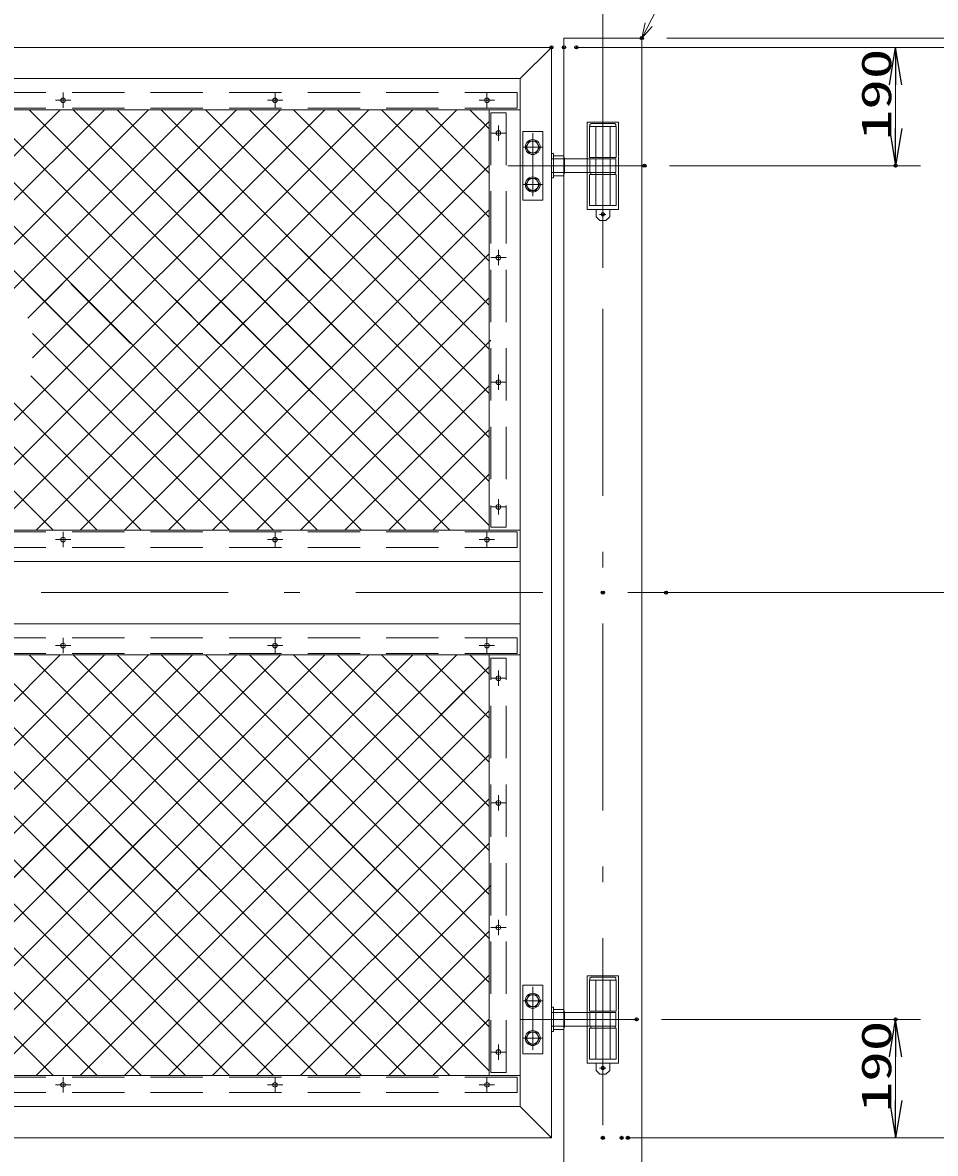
# Model space of a CAD drawing. Units: millimetres, scale not verified. Extents: x -4200 to 4200, y -2970 to 2970.
# Drawn here: x -144 to 1321, y -1183 to 632 of the extents above; entities that cross this region are included whole.
import ezdxf
from ezdxf.enums import TextEntityAlignment as Align

# ---------------------------------------------------------------- set-up
doc = ezdxf.new("R2010")
doc.units = ezdxf.units.MM
doc.header["$LTSCALE"] = 10
doc.header["$PDMODE"] = 32
doc.header["$PDSIZE"] = 5
doc.linetypes.add('USER1', pattern=[50.5, 30, -9, 2.5, -9])
doc.linetypes.add('USER2', pattern=[12.6, 8.4, -4.2])
for name, color, linetype, lineweight in [('0-0_1', 7, 'Continuous', 9), ('0-1_2', 4, 'Continuous', 18), ('0-2_0', 7, 'Continuous', 25), ('0-4_8', 6, 'Continuous', 9), ('0-5_24', 7, 'USER1', 9), ('0-6_2網', 2, 'Continuous', 25)]:
    doc.layers.add(name, color=color, linetype=linetype, lineweight=lineweight)
doc.layers.add('0-3_Defpoints', color=7, linetype='Continuous')
doc.styles.add('ＭＳ ゴシック', font='')
doc.styles.get('ＭＳ ゴシック').set_extended_font_data('MS Gothic')

# ---------------------------------------------------------------- blocks, each defined once
blk = doc.blocks.new('_OPEN')
at = {"layer": '0-2_0'}
blk.add_line((-10, 1.667), (0, 0), dxfattribs=at)
blk.add_lwpolyline([(-10, -1.667), (0, 0), (-10, 0)], dxfattribs=at)

msp = doc.modelspace()

# ---------------------------------------------------------------- linework, layer by layer
at = {"layer": '0-0_1', "linetype": 'USER1'}
for p, q in [((787.42, 677.13), (787.42, -1732.81)), ((-78.58, 494.57), (-78.58, 519.18)), ((261.42, 494.57), (261.42, 519.18)), ((601.42, 494.57), (601.42, 519.18)), ((-66.28, 506.88), (-90.89, 506.88)), ((273.72, 506.88), (249.11, 506.88)), ((613.72, 506.88), (589.11, 506.88)), ((632.22, 454.38), (607.61, 454.38)), ((619.92, 442.07), (619.92, 466.68)), ((634.71, 401.88), (854.2, 401.88)), ((638.88, 401.88), (826.18, 401.88)), ((787.42, 238.02), (787.42, 401.88)), ((632.22, 254.38), (607.61, 254.38)), ((619.92, 242.07), (619.92, 266.68)), ((619.92, 42.07), (619.92, 66.68)), ((632.22, 54.38), (607.61, 54.38)), ((619.92, -133.32), (619.92, -157.93)), ((632.22, -145.62), (607.61, -145.62)), ((-66.28, -198.12), (-90.89, -198.12)), ((-78.58, -185.82), (-78.58, -210.43)), ((273.72, -198.12), (249.11, -198.12)), ((261.42, -185.82), (261.42, -210.43)), ((613.72, -198.12), (589.11, -198.12)), ((601.42, -185.82), (601.42, -210.43)), ((-3143.72, -283.12), (716.2, -283.12)), ((-78.58, -380.43), (-78.58, -355.82)), ((261.42, -380.43), (261.42, -355.82)), ((601.42, -380.43), (601.42, -355.82)), ((-66.28, -368.12), (-90.89, -368.12)), ((273.72, -368.12), (249.11, -368.12)), ((613.72, -368.12), (589.11, -368.12)), ((619.92, -432.93), (619.92, -408.32)), ((632.22, -420.62), (607.61, -420.62)), ((619.92, -632.93), (619.92, -608.32)), ((632.22, -620.62), (607.61, -620.62)), ((619.92, -832.93), (619.92, -808.32)), ((632.22, -820.62), (607.61, -820.62)), ((787.42, -1131.98), (787.42, -968.12)), ((619.92, -1008.32), (619.92, -1032.93)), ((632.22, -1020.62), (607.61, -1020.62)), ((-78.58, -1060.82), (-78.58, -1085.43)), ((261.42, -1060.82), (261.42, -1085.43)), ((601.42, -1060.82), (601.42, -1085.43)), ((-66.28, -1073.12), (-90.89, -1073.12)), ((273.72, -1073.12), (249.11, -1073.12)), ((613.72, -1073.12), (589.11, -1073.12))]:
    msp.add_line(p, q, dxfattribs=at)
at = {"layer": '0-0_1'}
for p, q in [((849.92, 606.88), (855.24, 631.3)), ((849.92, 606.88), (866.74, 625.37)), ((724.92, 606.88), (849.92, 606.88)), ((724.92, 606.88), (724.92, -1708.12)), ((849.92, 606.88), (849.92, -1708.12)), ((-1202.08, 591.88), (704.92, 591.88)), ((654.92, 541.88), (704.92, 591.88)), ((704.92, 591.88), (704.92, -1158.12)), ((-1152.08, 541.88), (654.92, 541.88)), ((654.92, 541.88), (654.92, -1108.12)), ((849.92, 508.15), (849.92, 288.47)), ((-1152.08, 491.88), (654.92, 491.88)), ((604.92, 491.88), (604.92, -183.12)), ((787.42, 505.65), (787.42, 285.97)), ((787.42, 505.65), (787.42, 285.97)), ((654.92, 401.88), (654.92, 288.47)), ((841.65, 401.88), (660.52, 401.88)), ((704.92, 366.88), (704.92, 288.47)), ((654.92, -183.12), (-1152.08, -183.12)), ((654.92, -233.12), (-1152.08, -233.12)), ((654.92, -333.12), (-934.11, -333.12)), ((654.92, -383.12), (-1152.08, -383.12)), ((604.92, -383.12), (604.92, -1058.12)), ((654.92, -661.85), (654.92, -768.12)), ((849.92, -861.85), (849.92, -1081.53)), ((841.65, -968.12), (660.52, -968.12)), ((654.92, -1058.12), (-1152.08, -1058.12)), ((654.92, -1108.12), (-1152.08, -1108.12)), ((654.92, -1108.12), (704.92, -1158.12)), ((704.92, -1158.12), (-1202.08, -1158.12))]:
    msp.add_line(p, q, dxfattribs=at)
at = {"layer": '0-0_1', "linetype": 'USER2'}
for p, q in [((649.87, 519.38), (-1147.08, 519.38)), ((649.87, 519.38), (649.87, 494.38)), ((649.87, 494.38), (-1147.08, 494.38)), ((607.42, 486.88), (607.42, -178.12)), ((632.42, 486.88), (607.42, 486.88)), ((632.42, 486.88), (632.42, -178.12)), ((841.65, 401.88), (660.52, 401.88)), ((632.42, -178.12), (607.42, -178.12)), ((649.87, -185.62), (-1147.08, -185.62)), ((649.87, -210.62), (649.87, -185.62)), ((649.87, -210.62), (-1147.08, -210.62)), ((649.87, -355.62), (-1147.08, -355.62)), ((649.87, -355.62), (649.87, -380.62)), ((649.87, -380.62), (-1147.08, -380.62)), ((607.42, -1053.12), (607.42, -388.12)), ((632.42, -388.12), (607.42, -388.12)), ((632.42, -1053.12), (632.42, -388.12)), ((841.65, -968.12), (660.52, -968.12)), ((649.87, -1060.62), (-1147.08, -1060.62)), ((632.42, -1053.12), (607.42, -1053.12)), ((649.87, -1085.62), (649.87, -1060.62)), ((649.87, -1085.62), (-1147.08, -1085.62))]:
    msp.add_line(p, q, dxfattribs=at)
at = {"layer": '0-0_1'}
msp.add_lwpolyline([(849.92, 606.88), (962.58, 825.17), (1007.58, 825.17)], dxfattribs=at)
for centre in [(-78.58, 506.88), (261.42, 506.88), (601.42, 506.88), (619.92, 454.38), (619.92, 254.38), (619.92, 54.38), (619.92, -145.62), (-78.58, -198.12), (261.42, -198.12), (601.42, -198.12), (-78.58, -368.12), (261.42, -368.12), (601.42, -368.12), (619.92, -420.62), (619.92, -620.62), (619.92, -820.62), (619.92, -1020.62), (-78.58, -1073.12), (261.42, -1073.12), (601.42, -1073.12)]:
    msp.add_circle(centre, 3.75, dxfattribs=at)
at = {"layer": '0-1_2'}
for p, q in [((889.92, 606.88), (1757.42, 606.88)), ((889.92, 606.88), (1652.42, 606.88)), ((744.92, 591.88), (1442.42, 591.88)), ((744.92, 591.88), (1652.42, 591.88)), ((764.92, 591.88), (1547.42, 591.88)), ((784.92, 591.88), (1652.42, 591.88)), ((784.92, 591.88), (1297.05, 591.88)), ((1257.05, 531.88), (1257.05, 461.88)), ((894.2, 401.88), (1297.05, 401.88)), ((827.42, -283.12), (1442.42, -283.12)), ((928.84, -283.12), (1442.42, -283.12)), ((881.65, -968.12), (1297.05, -968.12)), ((1257.05, -1098.12), (1257.05, -1028.12)), ((827.42, -1158.12), (1442.42, -1158.12)), ((857.42, -1158.12), (1547.42, -1158.12)), ((857.42, -1158.12), (1547.42, -1158.12)), ((867.42, -1158.12), (1297.05, -1158.12))]:
    msp.add_line(p, q, dxfattribs=at)
at = {"layer": '0-3_Defpoints'}
for p in [(849.92, 606.88), (849.92, 606.88), (704.92, 591.88), (704.92, 591.88), (704.92, 591.88), (724.92, 591.88), (744.92, 591.88), (854.2, 401.88), (1257.05, 401.88), (787.42, -283.12), (888.84, -283.12), (841.65, -968.12), (1257.05, -968.12), (787.42, -1158.12), (817.42, -1158.12), (827.42, -1158.12)]:
    msp.add_point(p, dxfattribs=at)
at = {"layer": '0-4_8', "linetype": 'USER2'}
for p, q in [((762.42, 471.88), (762.42, 401.88)), ((766.42, 464.88), (766.42, 467.88)), ((775.92, 464.88), (775.92, 414.88)), ((798.92, 414.88), (798.92, 464.88)), ((808.42, 464.88), (808.42, 467.88)), ((808.77, 464.88), (808.77, 414.88)), ((724.92, 412.88), (808.42, 412.88)), ((762.42, 412.88), (762.42, 400.88)), ((762.42, 390.88), (762.42, 402.88)), ((762.42, 331.88), (762.42, 401.88)), ((766.07, 414.88), (808.77, 414.88)), ((766.63, 412.88), (766.63, 400.88)), ((766.63, 390.88), (766.63, 402.88)), ((775.92, 412.88), (775.92, 387.88)), ((798.92, 387.88), (798.92, 412.88)), ((808.42, 400.88), (808.42, 412.88)), ((808.42, 402.88), (808.42, 390.88)), ((812.42, 399.88), (812.42, 415.88)), ((812.42, 401.88), (812.42, 385.88)), ((724.92, 390.88), (808.42, 390.88)), ((766.07, 387.88), (808.77, 387.88)), ((767.92, 390.88), (767.92, 387.88)), ((767.92, 390.88), (806.92, 390.88)), ((775.92, 337.88), (775.92, 387.88)), ((798.92, 387.88), (798.92, 337.88)), ((806.92, 390.88), (806.92, 387.88)), ((808.77, 337.88), (808.77, 387.88)), ((776.42, 330.88), (776.42, 319.88)), ((798.42, 330.88), (798.42, 319.88)), ((762.42, -898.12), (762.42, -968.12)), ((766.42, -905.12), (766.42, -902.12)), ((775.92, -905.12), (775.92, -955.12)), ((798.92, -955.12), (798.92, -905.12)), ((808.42, -905.12), (808.42, -902.12)), ((808.77, -905.12), (808.77, -955.12)), ((724.92, -957.12), (808.42, -957.12)), ((762.42, -957.12), (762.42, -969.12)), ((766.07, -955.12), (808.77, -955.12)), ((766.63, -957.12), (766.63, -969.12)), ((775.92, -957.12), (775.92, -982.12)), ((798.92, -982.12), (798.92, -957.12)), ((808.42, -969.12), (808.42, -957.12)), ((812.42, -970.12), (812.42, -954.12)), ((724.92, -979.12), (808.42, -979.12)), ((762.42, -979.12), (762.42, -967.12)), ((762.42, -1038.12), (762.42, -968.12)), ((766.63, -979.12), (766.63, -967.12)), ((767.92, -979.12), (767.92, -982.12)), ((767.92, -979.12), (806.92, -979.12)), ((806.92, -979.12), (806.92, -982.12)), ((808.42, -967.12), (808.42, -979.12)), ((812.42, -968.12), (812.42, -984.12)), ((766.07, -982.12), (808.77, -982.12)), ((775.92, -1032.12), (775.92, -982.12)), ((798.92, -982.12), (798.92, -1032.12)), ((808.77, -1032.12), (808.77, -982.12)), ((776.42, -1039.12), (776.42, -1050.12)), ((798.42, -1039.12), (798.42, -1050.12))]:
    msp.add_line(p, q, dxfattribs=at)
at = {"layer": '0-4_8', "linetype": 'USER1'}
for p, q in [((787.42, 475.42), (787.42, 324.57)), ((674.92, 352.89), (674.92, 454.16)), ((658.92, 431.88), (690.92, 431.88)), ((634.71, 401.88), (854.2, 401.88)), ((634.71, 401.88), (854.2, 401.88)), ((658.92, 371.88), (690.92, 371.88)), ((787.42, -894.58), (787.42, -1045.43)), ((674.92, -1017.11), (674.92, -915.84)), ((658.92, -938.12), (690.92, -938.12)), ((658.92, -998.12), (690.92, -998.12))]:
    msp.add_line(p, q, dxfattribs=at)
at = {"layer": '0-4_8'}
for p, q in [((658.92, 456.88), (658.92, 346.88)), ((658.92, 456.88), (690.92, 456.88)), ((690.92, 456.88), (690.92, 346.88)), ((704.92, 456.88), (704.92, 346.88)), ((663.97, 431.88), (669.41, 441.38)), ((674.92, 441.38), (669.41, 441.38)), ((674.92, 441.38), (680.42, 441.38)), ((685.87, 431.88), (680.42, 441.38)), ((663.97, 431.88), (669.41, 422.38)), ((674.92, 422.38), (669.41, 422.38)), ((674.92, 422.38), (680.42, 422.38)), ((685.87, 431.88), (680.42, 422.38)), ((704.92, 421.38), (708.12, 421.38)), ((708.12, 382.38), (708.12, 421.38)), ((708.12, 417.88), (724.12, 417.88)), ((671.72, 401.88), (655.72, 401.88)), ((704.92, 412.88), (724.92, 412.88)), ((708.12, 401.88), (724.12, 401.88)), ((708.12, 401.88), (724.12, 401.88)), ((726.12, 409.91), (726.12, 393.91)), ((766.07, 414.88), (808.77, 414.88)), ((663.97, 371.88), (669.41, 381.38)), ((674.92, 381.38), (669.41, 381.38)), ((674.92, 381.38), (680.42, 381.38)), ((685.87, 371.88), (680.42, 381.38)), ((704.92, 390.88), (724.92, 390.88)), ((704.92, 382.38), (708.12, 382.38)), ((708.12, 385.88), (723.76, 385.88)), ((663.97, 371.88), (669.41, 362.38)), ((685.87, 371.88), (680.42, 362.38)), ((658.92, 346.88), (690.92, 346.88)), ((674.92, 362.38), (669.41, 362.38)), ((674.92, 362.38), (680.42, 362.38)), ((782.12, 323.88), (792.21, 323.88)), ((658.92, -913.12), (658.92, -1023.12)), ((658.92, -913.12), (690.92, -913.12)), ((690.92, -913.12), (690.92, -1023.12)), ((704.92, -913.12), (704.92, -1023.12)), ((663.97, -938.12), (669.41, -928.62)), ((663.97, -938.12), (669.41, -947.62)), ((674.92, -928.62), (669.41, -928.62)), ((674.92, -928.62), (680.42, -928.62)), ((685.87, -938.12), (680.42, -928.62)), ((685.87, -938.12), (680.42, -947.62)), ((674.92, -947.62), (669.41, -947.62)), ((674.92, -947.62), (680.42, -947.62)), ((704.92, -948.62), (708.12, -948.62)), ((704.92, -957.12), (724.92, -957.12)), ((708.12, -987.62), (708.12, -948.62)), ((708.12, -952.12), (724.12, -952.12)), ((726.12, -960.09), (726.12, -976.09)), ((766.07, -955.12), (808.77, -955.12)), ((671.72, -968.12), (655.72, -968.12)), ((704.92, -979.12), (724.92, -979.12)), ((708.12, -968.12), (724.12, -968.12)), ((708.12, -968.12), (724.12, -968.12)), ((663.97, -998.12), (669.41, -988.62)), ((674.92, -988.62), (669.41, -988.62)), ((674.92, -988.62), (680.42, -988.62)), ((685.87, -998.12), (680.42, -988.62)), ((704.92, -987.62), (708.12, -987.62)), ((708.12, -984.12), (723.76, -984.12)), ((663.97, -998.12), (669.41, -1007.62)), ((674.92, -1007.62), (669.41, -1007.62)), ((674.92, -1007.62), (680.42, -1007.62)), ((685.87, -998.12), (680.42, -1007.62)), ((658.92, -1023.12), (690.92, -1023.12)), ((782.12, -1046.12), (792.21, -1046.12))]:
    msp.add_line(p, q, dxfattribs=at)
at = {"layer": '0-4_8', "linetype": 'USER2'}
for points in [[(762.42, 471.88), (812.42, 471.88), (812.42, 416.88)], [(766.07, 414.88), (766.07, 464.88), (808.77, 464.88)], [(787.42, 469.88), (768.42, 469.88), (766.42, 467.88)], [(787.42, 469.88), (806.42, 469.88), (808.42, 467.88)], [(762.42, 331.88), (812.42, 331.88), (812.42, 386.88)], [(766.07, 387.88), (766.07, 337.88), (808.77, 337.88)], [(787.42, 313.88), (782.42, 313.88), (776.42, 319.88)], [(787.42, 313.88), (792.42, 313.88), (798.42, 319.88)], [(762.42, -898.12), (812.42, -898.12), (812.42, -953.12)], [(766.07, -955.12), (766.07, -905.12), (808.77, -905.12)], [(787.42, -900.12), (768.42, -900.12), (766.42, -902.12)], [(787.42, -900.12), (806.42, -900.12), (808.42, -902.12)], [(762.42, -1038.12), (812.42, -1038.12), (812.42, -983.12)], [(766.07, -982.12), (766.07, -1032.12), (808.77, -1032.12)], [(787.42, -1056.12), (782.42, -1056.12), (776.42, -1050.12)], [(787.42, -1056.12), (792.42, -1056.12), (798.42, -1050.12)]]:
    msp.add_lwpolyline(points, dxfattribs=at)
at = {"layer": '0-4_8'}
for centre, radius in [((674.92, 431.88), 12), ((674.92, 431.88), 9.5), ((674.92, 371.88), 12), ((674.92, 371.88), 9.5), ((674.92, -938.12), 12), ((674.92, -938.12), 9.5), ((674.92, -998.12), 12), ((674.92, -998.12), 9.5)]:
    msp.add_circle(centre, radius, dxfattribs=at)
at = {"layer": '0-4_8', "linetype": 'USER2'}
for centre in [(787.42, 323.88), (787.42, -1046.12)]:
    msp.add_circle(centre, 2.5, dxfattribs=at)
at = {"layer": '0-4_8'}
for centre in [(709.12, 409.88), (709.12, 393.88), (709.12, -960.12), (709.12, -976.12)]:
    msp.add_arc(centre, 17, 331.92709, 28.07291, dxfattribs=at)
at = {"layer": '0-5_24'}
for p, q in [((841.65, 401.88), (660.52, 401.88)), ((841.65, -968.12), (660.52, -968.12))]:
    msp.add_line(p, q, dxfattribs=at)
at = {"layer": '0-6_2網'}
for p, q in [((-417.85, 157.13), (-83.11, 491.88)), ((258.97, -183.12), (-416.03, 491.88)), ((-347.14, 157.13), (-12.4, 491.88)), ((329.68, -183.12), (-345.32, 491.88)), ((-333.85, -183.12), (341.15, 491.88)), ((-276.43, 157.13), (58.31, 491.88)), ((400.39, -183.12), (-274.61, 491.88)), ((-263.13, -183.12), (411.87, 491.88)), ((-205.72, 157.13), (129.02, 491.88)), ((471.1, -183.12), (-203.9, 491.88)), ((-192.42, -183.12), (482.58, 491.88)), ((-135.01, 157.13), (199.73, 491.88)), ((541.82, -183.12), (-133.18, 491.88)), ((-127.78, 93.66), (270.44, 491.88)), ((-121.71, -183.12), (553.29, 491.88)), ((604.92, -175.51), (-62.47, 491.88)), ((604.92, -104.8), (8.24, 491.88)), ((604.92, -34.09), (78.95, 491.88)), ((346.05, 295.49), (149.66, 491.88)), ((390.57, 321.68), (220.37, 491.88)), ((435.08, 347.88), (291.08, 491.88)), ((479.6, 374.07), (361.79, 491.88)), ((524.11, 400.26), (432.5, 491.88)), ((568.63, 426.46), (503.21, 491.88)), ((604.92, 460.88), (573.92, 491.88)), ((-51, -183.12), (604.92, 472.8)), ((544.21, 412.09), (604.92, 472.8)), ((578.13, 416.96), (568.63, 426.46)), ((19.71, -183.12), (604.92, 402.09)), ((507.56, 375.44), (544.21, 412.09)), ((533.61, 390.77), (524.11, 400.26)), ((604.92, 390.17), (578.13, 416.96)), ((604.92, 319.46), (533.61, 390.77)), ((489.09, 364.57), (479.6, 374.07)), ((604.92, 248.75), (489.09, 364.57)), ((444.58, 338.38), (435.08, 347.88)), ((90.42, -183.12), (604.92, 331.38)), ((604.92, 178.04), (444.58, 338.38)), ((604.92, -175.51), (105.02, 324.38)), ((335.75, 274.34), (372.4, 310.99)), ((400.06, 312.18), (390.57, 321.68)), ((604.92, 107.33), (400.06, 312.18)), ((355.55, 285.99), (346.05, 295.49)), ((178.29, 116.88), (335.75, 274.34)), ((604.92, 36.62), (355.55, 285.99)), ((161.13, -183.12), (604.92, 260.67)), ((541.82, -183.12), (105.02, 253.67)), ((-41.03, 116.88), (-136.19, 212.04)), ((-135.01, 157.13), (-80.1, 212.04)), ((-104.56, 116.88), (-9.39, 212.04)), ((29.68, 116.88), (-65.48, 212.04)), ((-33.85, 116.88), (61.32, 212.04)), ((78.95, 138.32), (5.23, 212.04)), ((123.47, 164.51), (75.94, 212.04)), ((231.84, -183.12), (604.92, 189.96)), ((132.97, 155.02), (123.47, 164.51)), ((171.1, 116.88), (132.97, 155.02)), ((-111.74, 116.88), (-127.78, 132.92)), ((188.26, -183.12), (-127.78, 132.92)), ((88.45, 128.82), (78.95, 138.32)), ((100.39, 116.88), (88.45, 128.82)), ((302.55, -183.12), (607.42, 121.74)), ((-94.58, -183.12), (-342.24, 64.54)), ((-23.87, -183.12), (-271.53, 64.54)), ((46.84, -183.12), (-200.82, 64.54)), ((117.55, -183.12), (-130.11, 64.54)), ((373.26, -183.12), (604.92, 48.53)), ((443.97, -183.12), (604.92, -22.18)), ((514.68, -183.12), (604.92, -92.89)), ((-758.11, -1058.12), (-83.11, -383.12)), ((-23.87, -1058.12), (-698.87, -383.12)), ((-687.4, -1058.12), (-12.4, -383.12)), ((46.84, -1058.12), (-628.16, -383.12)), ((-616.69, -1058.12), (58.31, -383.12)), ((117.55, -1058.12), (-557.45, -383.12)), ((-545.98, -1058.12), (129.02, -383.12)), ((188.26, -1058.12), (-486.74, -383.12)), ((-475.27, -1058.12), (199.73, -383.12)), ((258.97, -1058.12), (-416.03, -383.12)), ((-404.56, -1058.12), (270.44, -383.12)), ((329.68, -1058.12), (-345.32, -383.12)), ((-333.85, -1058.12), (341.15, -383.12)), ((400.39, -1058.12), (-274.61, -383.12)), ((-263.13, -1058.12), (411.87, -383.12)), ((471.1, -1058.12), (-203.9, -383.12)), ((-192.42, -1058.12), (482.58, -383.12)), ((541.82, -1058.12), (-133.18, -383.12)), ((-121.71, -1058.12), (553.29, -383.12)), ((604.92, -1050.51), (-62.47, -383.12)), ((604.92, -979.8), (8.24, -383.12)), ((604.92, -909.09), (78.95, -383.12)), ((346.05, -579.51), (149.66, -383.12)), ((390.57, -553.32), (220.37, -383.12)), ((435.08, -527.12), (291.08, -383.12)), ((479.6, -500.93), (361.79, -383.12)), ((524.11, -474.74), (432.5, -383.12)), ((568.63, -448.54), (503.21, -383.12)), ((604.92, -414.12), (573.92, -383.12)), ((-51, -1058.12), (604.92, -402.2)), ((544.21, -462.91), (604.92, -402.2)), ((578.13, -458.04), (568.63, -448.54)), ((507.56, -499.56), (544.21, -462.91)), ((604.92, -484.83), (578.13, -458.04)), ((19.71, -1058.12), (604.92, -472.91)), ((533.61, -484.23), (524.11, -474.74)), ((604.92, -555.54), (533.61, -484.23)), ((-94.58, -1058.12), (-649.37, -503.34)), ((489.09, -510.43), (479.6, -500.93)), ((604.92, -626.25), (489.09, -510.43)), ((90.42, -1058.12), (604.92, -543.62)), ((444.58, -536.62), (435.08, -527.12)), ((604.92, -696.96), (444.58, -536.62)), ((604.92, -1050.51), (105.02, -550.62)), ((400.06, -562.82), (390.57, -553.32)), ((335.75, -600.66), (372.4, -564.01)), ((355.55, -589.01), (346.05, -579.51)), ((604.92, -767.67), (400.06, -562.82)), ((604.92, -838.38), (355.55, -589.01)), ((161.13, -1058.12), (604.92, -614.33)), ((178.29, -758.12), (335.75, -600.66)), ((541.82, -1058.12), (105.02, -621.33)), ((-111.74, -758.12), (-206.9, -662.96)), ((-175.27, -758.12), (-80.1, -662.96)), ((-41.03, -758.12), (-136.19, -662.96)), ((-104.56, -758.12), (-9.39, -662.96)), ((29.68, -758.12), (-65.48, -662.96)), ((-33.85, -758.12), (61.32, -662.96)), ((78.95, -736.68), (5.23, -662.96)), ((123.47, -710.49), (75.94, -662.96)), ((231.84, -1058.12), (604.92, -685.04)), ((132.97, -719.98), (123.47, -710.49)), ((171.1, -758.12), (132.97, -719.98)), ((88.45, -746.18), (78.95, -736.68)), ((100.39, -758.12), (88.45, -746.18)), ((302.55, -1058.12), (607.42, -753.26)), ((373.26, -1058.12), (604.92, -826.47)), ((443.97, -1058.12), (604.92, -897.18)), ((514.68, -1058.12), (604.92, -967.89))]:
    msp.add_line(p, q, dxfattribs=at)
for points in [[(383.24, 116.88), (266.51, 233.6), (257.02, 243.1), (105.02, 395.09)], [(604.92, -34.09), (311.03, 259.8), (301.53, 269.29)], [(107.58, 116.88), (163.95, 173.25), (200.59, 209.9)], [(312.53, 116.88), (222, 207.41), (212.5, 216.9)], [(241.82, 116.88), (177.48, 181.21), (167.99, 190.71)], [(383.24, -758.12), (266.51, -641.4), (257.02, -631.9), (105.02, -479.91)], [(604.92, -909.09), (311.03, -615.2), (301.53, -605.71)], [(107.58, -758.12), (163.95, -701.75), (200.59, -665.1)], [(312.53, -758.12), (222, -667.59), (212.5, -658.1)], [(241.82, -758.12), (177.48, -693.79), (167.99, -684.29)]]:
    msp.add_lwpolyline(points, dxfattribs=at)

# ---------------------------------------------------------------- block references
at = {"layer": '0-1_2', "xscale": 6, "yscale": 6}
for p, rotation in [((1257.05, 591.88), 90), ((1257.05, 401.88), 270), ((1257.05, -968.12), 90), ((1257.05, -1158.12), 270)]:
    msp.add_blockref('_OPEN', p, dxfattribs=dict(at, rotation=rotation))

# ---------------------------------------------------------------- texts
at = {"layer": '0-1_2', "style": 'ＭＳ ゴシック', "width": 1.5}
for p in [(1264.5, 442.71), (1264.5, -1117.29)]:
    msp.add_text('190', height=48.09, rotation=90, dxfattribs=at).set_placement(p, align=Align.BOTTOM_LEFT)

doc.saveas('drawing.dxf')
